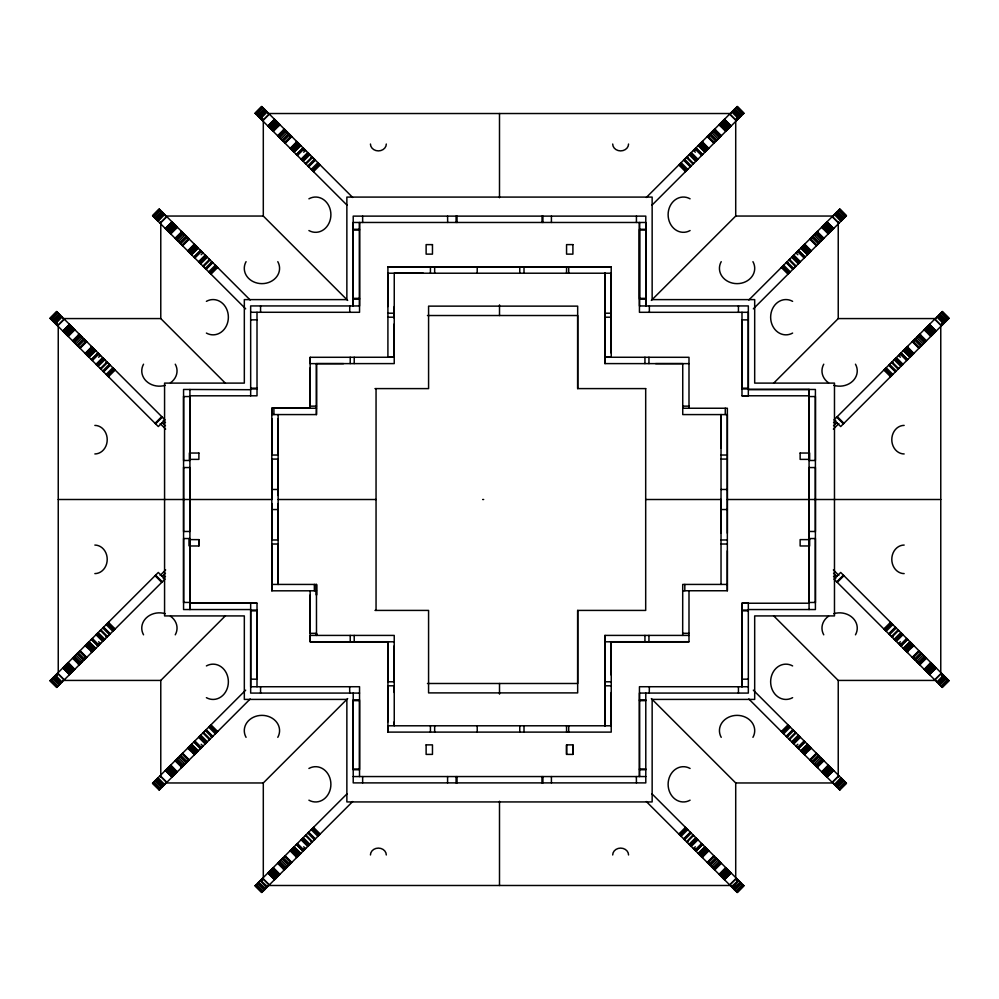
<?xml version="1.0" encoding="UTF-8"?>
<svg xmlns="http://www.w3.org/2000/svg" width="999" height="999" viewBox="0 0 999 999"><rect width="100%" height="100%" fill="white"/><g stroke="black" fill="none" stroke-linecap="round" stroke-linejoin="round"><path stroke-width="1.5" d="M183.591 602.459L183.579 538.548L189.922 538.548L189.922 602.459M183.579 396.553L183.579 460.502L189.922 460.464L189.922 396.553L183.579 396.553M189.373 545.966L189.373 539.622L198.888 539.635L198.888 545.978L189.373 545.978L189.373 539.635M257.005 686.738L257.018 603.209L189.935 603.221L189.935 609.565L189.922 389.46M198.888 545.966L198.888 539.622M250.674 389.71L183.566 389.46L183.566 609.552L250.674 609.552L250.674 686.725M257.005 610.839L257.005 679.195L250.674 679.133M316.471 595.067L316.471 590.809L271.828 590.821L271.803 544.018L278.122 544.018L278.134 584.44L278.122 544.018M271.803 503.608L271.815 539.984L278.122 539.972L278.134 503.608L278.122 539.972M271.803 418.668L271.815 455.044L278.122 455.032L278.134 418.668L278.122 455.032M278.122 459.078L278.122 495.454L278.134 459.09L271.803 459.078L271.815 499.512L58.242 499.5M310.152 595.067L310.177 633.329L316.471 633.316L316.471 635.414M310.152 367.894L310.177 406.156L316.471 406.143L316.396 414.585M314.36 590.759L314.36 584.427M316.458 590.759L316.458 584.427L316.496 635.414L316.496 633.329M316.496 406.156L316.471 363.636M376.049 610.414L376.049 388.611M611.263 641.808L611.213 732.117L387.899 732.105L387.937 725.798L611.263 725.786L611.251 692.494M387.937 721.802L387.912 685.801L394.23 685.801L394.255 725.798L394.23 721.79M387.937 306.531L387.937 273.214L611.263 273.214L611.251 306.531M394.23 645.804L394.255 681.805L387.912 681.793L387.937 641.82L387.912 732.117M394.255 323.901L394.255 357.205L387.912 357.205L387.912 266.883L611.213 266.883L611.251 357.305M394.255 318.294L394.255 306.531M566.558 754.382L566.558 744.867L572.902 744.879L572.902 754.407L566.558 754.382L566.558 744.879M572.902 754.382L572.902 744.867M645.691 388.599L645.691 610.426L577.684 610.414L577.672 692.894L428.571 692.894L428.583 610.414L374.975 610.414M604.944 357.305L604.944 273.214L604.944 317.207L611.263 317.207M604.944 641.72L604.944 725.798L604.944 635.401L689.01 635.414M604.932 317.195L604.957 363.586M611.251 675.124L611.251 641.72M611.263 353.196L611.251 277.198M721.028 533.229L721.028 499.5L645.691 499.512M721.028 448.239L721.028 414.585L721.028 584.44M682.742 590.759L727.334 590.759L727.347 550.786M727.347 533.229L727.334 414.585L682.742 414.585L682.742 363.611L655.619 363.624M741.982 686.725L741.982 603.246L809.065 603.209M741.995 388.186L741.995 319.88L748.338 319.88M741.982 395.779L809.065 395.804L809.065 389.46L748.326 389.485L748.326 312.3L639.447 312.3L639.472 222.465L639.472 305.956L748.338 305.931L748.326 395.804L741.982 395.779L741.995 312.287M809.065 603.359L809.065 467.557L815.409 467.557L815.409 531.505L809.065 531.456M809.065 396.553L809.065 460.502L815.409 460.464L815.409 396.553L809.065 396.553M815.409 602.459L815.409 538.548L809.065 538.548M940.771 674.188L940.771 324.812M809.065 602.509L815.409 602.447M645.804 230.057L639.46 229.995L639.46 298.364L645.804 298.351M250.674 319.88L257.005 319.83M353.196 230.057L359.54 230.057M639.46 768.968L645.804 768.968M741.995 679.195L748.338 679.145M286.676 140.996L284.927 143.069L291.646 136.413M712.324 858.004L714.073 855.931L707.354 862.587M733.141 887.012L738.823 880.681L732.467 887.686M64.785 333.029L71.428 326.311M167.32 230.507L173.951 223.776M269.842 127.984L276.486 121.254M102.747 370.991L109.378 364.26L108.704 364.935M205.282 268.469L211.913 261.738L211.239 262.412M307.804 165.946L314.435 159.216M684.565 839.784L691.196 833.054M787.761 736.588L786.975 737.15L793.718 730.531M890.296 634.065L889.51 634.627L896.253 628.009M729.158 871.016L722.489 877.709M831.568 768.381L824.962 775.124L831.68 768.493M934.102 665.846L927.484 672.602L934.215 665.971M68.082 336.338L74.75 329.633L68.169 336.426M170.617 233.803L177.273 227.098M273.139 131.281L279.72 124.5M725.861 867.719L719.28 874.5M828.383 765.197L821.802 771.977M930.918 662.662L924.337 669.455M66.109 334.353L70.904 329.545L71.416 330.057L66.596 334.852M168.644 231.83L173.439 227.023L173.951 227.522L169.131 232.317M271.166 129.308L276.011 124.538M91.508 359.765L98.252 353.134L97.477 353.708M194.043 257.23L200.774 250.612L200.012 251.186M296.566 154.708L303.309 148.077M702.434 844.292L696.365 850.249M804.957 741.77L798.888 747.727M907.492 639.235L901.423 645.192M722.914 874.387L721.116 876.335L727.834 869.692M823.688 773.863L830.356 767.17M932.891 664.647L925.711 670.829M50.125 318.381L56.756 311.638M152.66 215.846L159.278 209.103M255.182 113.324L261.8 106.581M50.312 318.569L53.184 315.696M152.847 216.034L159.528 209.353M255.369 113.511L262.05 106.831M50.425 318.669L57.105 311.988M152.947 216.146L159.628 209.453M255.482 113.624L262.15 106.93M51.349 319.593L58.029 312.912M153.871 217.07L160.552 210.389M256.406 114.548L263.087 107.855M59.228 314.111L52.547 320.791L59.366 314.248M155.082 218.269L161.763 211.588M264.285 109.066L257.605 115.747L264.423 109.191M155.107 218.294L161.888 211.726M52.91 321.154L59.615 314.498M155.394 218.581L162.138 211.963M257.979 116.121L264.66 109.44M53.084 321.328L59.765 314.648M155.607 218.793L162.3 212.125M258.129 116.271L264.822 109.603M53.209 321.466L59.89 314.772M155.782 218.981L162.425 212.25M258.316 116.446L264.947 109.728M53.509 321.753L60.177 315.06M156.019 219.206L162.7 212.525M258.541 116.683L265.222 110.002M54.808 323.052L61.488 316.371M157.33 220.529L164.011 213.836M259.852 117.994L266.533 111.314M55.42 323.664L62.15 317.033M158.004 221.191L164.685 214.51M260.477 118.619L267.208 111.988M56.806 323.127L55.844 324.088L56.431 324.675L57.43 323.763M260.901 119.043L261.863 118.082M261.526 119.668L262.487 118.706M159.778 222.964L160.739 222.003M262.3 120.442L263.261 119.48M159.828 223.014L160.789 222.053M262.35 120.492L263.311 119.53M57.48 325.724L64.161 319.043M160.002 223.202L166.683 216.508M262.525 120.667L269.218 113.986M57.63 325.874L64.311 319.193M160.152 223.351L166.833 216.671M262.675 120.817L269.368 114.136M62.8 331.044L69.455 324.338M165.31 228.496L171.99 221.815M267.832 125.974L274.513 119.293M62.974 331.231L69.643 324.525M165.509 228.696L172.165 221.99M268.032 126.174L274.688 119.468M63.024 331.281L69.718 324.6M165.559 228.746L172.24 222.065M268.082 126.224L274.762 119.543M67.994 326.636L69.942 324.825M170.529 224.101L172.477 222.302M273.052 121.578L275 119.78M170.729 224.313L172.615 222.44L170.804 224.388M68.494 327.123L70.367 325.249M171.016 224.6L172.889 222.727M268.669 126.798L270.579 124.875M273.539 122.065L275.424 120.192M68.881 327.522L70.704 325.587L64.261 332.505M171.416 224.987L173.227 223.064L166.608 229.795M275.761 120.529L273.938 122.465M269.131 127.273L275.824 120.604M68.993 327.622L70.917 325.799M171.516 225.1L173.451 223.277M274.051 122.577L275.974 120.742M69.231 327.872L71.104 325.999M171.766 225.337L173.639 223.464M274.288 122.815L276.161 120.941M69.306 327.947L71.266 326.149M171.84 225.412L173.789 223.614M274.363 122.889L276.311 121.091M64.898 333.154L71.516 326.398M167.432 230.619L174.038 223.876M269.955 128.097L276.573 121.341M65.434 333.678L72.115 326.998M167.957 231.144L174.638 224.463M270.479 128.621L277.16 121.94M65.734 333.978L72.415 327.297M168.257 231.456L174.937 224.763M270.779 128.921L277.472 122.24M71.041 329.67L72.852 327.734M173.564 227.148L175.362 225.187M277.884 122.665L276.348 124.875M71.141 329.782L73.014 327.909L66.396 334.64M173.676 227.248L175.549 225.374L168.918 232.118M276.199 124.725L278.072 122.852M271.441 129.583L278.134 122.902M71.379 330.007L73.289 328.172M173.913 227.485L175.824 225.649M278.346 123.127L271.653 129.795M67.345 335.602L74.026 328.921M169.88 233.067L176.561 226.386M272.402 130.544L279.083 123.864M67.582 335.826L74.338 329.233M170.105 233.304L176.873 226.698M272.627 130.769L279.395 124.176M74.663 329.545L72.877 331.506M177.198 227.023L175.399 228.983M277.984 126.511L279.795 124.575M170.704 233.891L177.372 227.198M273.227 131.369L279.907 124.675M79.083 333.978L78.409 334.64L79.246 334.128M181.618 231.443L180.944 232.118L181.768 231.606M284.141 128.921L283.466 129.595L284.303 129.071M72.865 341.121L79.533 334.415M175.374 238.574L182.055 231.88L175.474 238.674M72.952 341.196L79.545 334.44M73.439 341.683L80.095 334.977M175.949 239.136L182.63 232.455M278.471 136.613L285.152 129.932M80.245 335.127L79.633 335.864L80.345 335.227M182.105 233.279L182.78 232.605M182.155 233.329L182.867 232.692M73.801 342.058L80.482 335.364M176.336 239.523L183.017 232.842M278.858 137L285.539 130.32M80.032 336.263L80.707 335.589M285.077 131.206L285.751 130.532M80.182 336.413L80.857 335.739M285.239 131.369L285.914 130.694M80.282 336.513L80.956 335.839M285.339 131.468L286.014 130.794M74.575 342.832L81.256 336.139M177.11 240.297L183.791 233.616M279.633 137.775L286.313 131.094M80.894 337.125L81.568 336.451M183.429 234.603L184.103 233.928M285.951 132.08L286.626 131.406M75.799 344.043L82.48 337.362M178.322 241.521L185.002 234.84M280.856 138.998L287.537 132.305M77.073 345.317L83.779 338.661M179.608 242.794L186.301 236.126M282.13 140.272L288.836 133.604M77.273 345.529L83.953 338.848M179.808 242.994L186.488 236.313M282.33 140.472L289.011 133.791M77.435 345.679L84.116 338.998M179.97 243.157L186.651 236.476M282.492 140.634L289.173 133.953M78.072 346.316L84.753 339.635M180.607 243.793L187.288 237.113M283.129 141.271L289.81 134.59M84.74 340.971L85.402 340.284M187.275 238.449L187.937 237.762M289.797 135.914L290.459 135.24M79.421 347.664L86.101 340.984M181.943 245.142L188.624 238.449M284.465 142.607L291.159 135.926M79.908 348.151L86.588 341.471M182.43 245.629L189.111 238.936M86.738 341.621L80.082 348.326M182.592 245.779L189.273 239.098M285.115 143.257L291.795 136.576M90.996 347.227L91.646 346.528M194.181 244.006L193.669 244.83M296.054 142.183L296.703 141.483M85.177 353.434L91.758 346.653M187.712 250.899L194.293 244.118M290.234 148.376L296.815 141.596M85.252 353.496L92.045 346.928L91.396 347.627M187.787 250.974L194.58 244.405L190.797 248.264M290.309 148.451L297.103 141.883L296.453 142.57M290.547 148.689L296.191 142.869M85.814 354.058L92.37 347.252M188.212 251.411L194.892 244.718M290.734 148.876L297.415 142.195M85.914 354.158L92.57 347.452M188.336 251.536L195.092 244.93M290.871 149.013L297.627 142.395M92.932 347.814L92.67 348.901M195.467 245.292L195.205 246.378M297.989 142.757L297.727 143.856M93.169 348.064L86.438 354.695M195.704 245.529L188.973 252.16M298.226 143.007L291.496 149.638M92.557 348.788L93.344 348.226M195.092 246.266L195.879 245.704M297.615 143.744L298.401 143.182M86.913 355.157L93.569 348.451M189.423 252.622L196.091 245.916M291.945 150.087L298.626 143.394M87 355.244L93.681 348.564M189.535 252.722L196.216 246.041M292.058 150.2L298.738 143.519M87.338 355.582L93.956 348.838M189.798 252.997L196.478 246.316M292.332 150.462L299.013 143.781M87.4 355.644L94.081 348.963M189.935 253.122L196.616 246.441M292.457 150.599L299.138 143.918M87.55 355.794L94.231 349.113L87.637 355.881M299.288 144.056L292.595 150.737L299.375 144.143M88.037 356.281L94.655 349.55M190.509 253.696L197.19 247.015M293.032 151.174L299.712 144.493M94.83 349.712L94.218 350.449M196.753 247.927L197.365 247.19M299.275 145.404L299.887 144.668M88.249 356.506L94.893 349.775M190.784 253.971L197.427 247.252M293.306 151.448L299.95 144.73M88.586 356.843L95.267 350.162M191.121 254.308L197.802 247.627M293.644 151.786L300.324 145.105M88.749 356.993L95.429 350.312M191.271 254.47L197.964 247.789M293.806 151.948L300.487 145.267M95.629 350.524L95.155 351.386M198.164 247.989L197.69 248.863M300.687 145.467L300.212 146.341M89.111 357.355L95.829 350.711M191.633 254.832L198.364 248.189M294.156 152.298L300.886 145.667M91.334 359.59L98.014 352.897M193.868 257.055L200.549 250.374M296.391 154.533L303.072 147.852M302.535 148.664L303.234 148.014M199.176 252.747L201.049 250.874M296.89 155.032L301.698 150.225M92.083 360.339L98.789 353.683M194.618 257.804L201.323 251.149M297.14 155.282L303.846 148.626M92.27 360.514L98.951 353.833M194.805 257.992L201.486 251.311M297.327 155.469L304.008 148.789M98.414 354.645L99.301 354.183M200.949 252.123L201.835 251.661M303.471 149.6L304.146 148.926M304.195 148.976L303.634 149.763L304.358 149.126M98.639 357.267L100.512 355.394M201.161 254.745L203.034 252.859M303.684 152.21L305.569 150.337M96.104 364.36L102.747 357.63M198.639 261.825L205.282 255.107M301.161 159.303L307.804 152.585M96.166 364.41L102.847 357.729M198.689 261.888L205.369 255.207M301.223 159.353L307.904 152.672M96.329 364.573L103.009 357.892M198.851 262.05L205.532 255.369M301.386 159.515L308.067 152.835M96.491 364.747L103.184 358.067M199.026 262.213L205.707 255.532M301.548 159.69L308.229 153.009M96.603 364.86L103.297 358.179M199.138 262.325L205.819 255.644M301.661 159.803L308.341 153.122M96.953 365.197L103.596 358.479M199.475 262.675L206.131 255.956M302.01 160.152L308.654 153.421M97.115 365.372L103.796 358.691L97.24 365.484M199.65 262.837L206.331 256.156L199.775 262.962M302.173 160.315L308.853 153.634M302.297 160.439L308.903 153.684M204.795 258.441L206.706 256.531M302.547 160.689L305.444 157.854M98.177 366.421L104.858 359.74M200.712 263.898L207.392 257.218M303.234 161.376L309.915 154.695M106.019 362.25L106.681 361.576M208.541 259.715L209.216 259.041M311.064 157.193L311.738 156.518M100.337 368.581L107.018 361.9M202.859 266.059L209.54 259.378M305.394 163.536L312.075 156.843M100.899 369.143L107.58 362.462M203.434 266.621L210.115 259.94M305.956 164.098L312.637 157.417M314.548 159.316L313.761 159.877M103.272 371.528L109.952 364.835M205.806 268.993L212.487 262.312M308.329 166.471L315.01 159.79M103.646 371.89L110.327 365.209M206.169 269.368L212.849 262.675M308.691 166.833L315.384 160.152M106.144 374.4L112.837 367.719M208.679 271.865L215.359 265.185M311.201 169.343L317.882 162.662M107.255 375.512L113.936 368.831M209.79 272.977L216.471 266.296M312.312 170.454L318.993 163.774M107.492 375.749L114.186 369.068M210.027 273.214L216.708 266.533M312.55 170.692L319.23 164.011M114.061 370.292L114.735 369.618M216.596 267.769L217.27 267.095M319.118 165.247L319.792 164.573M114.223 370.454L114.897 369.78M216.758 267.932L217.432 267.257M319.28 165.397L319.955 164.735M108.454 376.71L115.135 370.03M210.989 274.176L217.67 267.495M313.511 171.653L320.192 164.972M155.045 423.301L161.726 416.62M155.607 423.851L162.288 417.17M160.165 575.412L165.647 569.929M162.175 576.498L165.484 573.214M68.831 671.54L70.704 673.413M64.785 665.971L69.58 670.779M73.289 670.829L66.109 664.647M72.39 667.981L74.338 669.767L67.582 663.174M163.274 578.521L165.472 576.336M79.246 664.872L78.409 664.36L79.083 665.022M79.57 663.199L80.345 663.773M91.134 651.635L91.646 652.472M94.218 648.551L94.83 649.288M95.155 647.614L95.629 648.476M97.577 645.192L91.508 639.235M98.576 644.193L99.301 644.817M108.704 634.065L109.49 634.627L102.747 628.009M56.656 687.462L164.985 579.133L158.304 572.452L49.975 680.781L56.756 687.362M160.777 775.174L160.777 680.431L225.424 615.784M646.303 197.477L737.287 106.481L743.93 113.212L651.897 205.245M684.565 159.216L685.127 159.99L684.452 159.316M698.788 146.341L698.313 145.467M699.725 145.404L699.113 144.668M701.273 143.856L701.011 142.757M714.697 129.071L715.534 129.595L714.859 128.921M722.989 124.538L727.834 129.308M722.652 124.875L721.116 122.665M725.062 122.465L723.239 120.529M245.667 690.147L152.497 783.303L159.278 789.897M159.828 775.986L160.789 776.947M175.374 760.426L182.08 767.095M171.353 774.063L173.227 775.936M167.32 768.493L172.115 773.313M175.312 773.863L173.439 771.977L173.951 771.478L175.824 773.351M174.912 770.504L176.873 772.302L170.105 765.696M181.768 767.394L180.944 766.882L181.618 767.557M193.669 754.17L194.181 754.994M196.691 751.136L197.365 751.81M197.69 750.137L198.164 751.011M200.112 747.727L194.043 741.77M201.623 747.552L201.161 746.678M211.239 736.588L212.025 737.15L205.282 730.531M159.178 789.984L250.175 699M651.336 300.424L735.714 216.046L735.714 119.755M263.299 879.257L263.299 782.954L347.677 698.588M748.825 300L839.822 209.016L846.453 215.734L753.333 308.853M787.761 262.412L786.975 261.85L793.718 268.469M801.31 248.863L800.836 247.989M802.247 247.927L801.635 247.19M803.795 246.378L803.533 245.292M805.331 244.83L804.819 244.006M817.232 231.606L818.056 232.118L817.382 231.443M828.383 233.803L821.802 227.023M826.885 225.687L825.049 223.776M827.584 224.987L825.773 223.064L832.392 229.795M347.103 793.755L255.032 885.826L261.726 892.494L352.697 801.523M273.888 876.585L275.924 878.308M276.086 874.387L277.884 876.335L275.961 874.512L276.473 874L278.346 875.873L276.361 874.113M277.435 873.039L279.395 874.824M284.303 869.929L283.466 869.405L284.141 870.079M296.191 856.692L296.728 857.492M299.213 853.67L299.887 854.332M300.212 852.659L300.687 853.533M302.635 850.249L296.566 844.292M303.684 849.2L304.071 850.149L303.521 849.35M314.435 839.784L313.873 839.01L314.548 839.684M263.511 890.721L265.247 888.973L258.541 882.317M267.582 886.637L260.477 880.381M275.162 879.058L276.311 877.909L274.438 876.036M277.61 876.623L270.779 870.079M279.907 874.325L273.227 867.631M285.302 868.918L278.858 862M287.088 867.132L285.951 866.92M289.248 864.972L282.492 858.366M289.86 864.36L283.129 857.729M290.509 863.71L289.797 863.086M297.49 856.742L290.871 849.987M299.575 854.644L293.306 847.552M300.886 853.333L294.156 846.702M302.959 851.26L296.391 844.467M307.842 846.378L301.161 839.697M301.91 838.948L308.741 845.479M312.45 841.77L305.956 834.902M315.085 839.148L308.329 832.529M773.588 383.229L838.236 318.581L936.088 318.569M890.296 364.935L889.51 364.373L896.253 370.991M903.845 351.386L903.371 350.524M904.782 350.449L904.17 349.712M906.33 348.901L906.068 347.814M919.754 334.128L920.591 334.64L919.917 333.978M833.541 422.677L835.738 420.479M930.918 336.338L924.337 329.545M929.42 328.221L927.572 326.311M930.119 327.522L928.296 325.587L934.739 332.505M833.541 425.799L836.812 422.515M833.366 429.095L838.835 423.613M906.917 360.339L900.211 353.683M910.963 356.281L904.345 349.55M911.662 355.582L905.044 348.838M912.087 355.157L905.431 348.451M913.086 354.158L906.43 347.452M918.918 348.326L912.262 341.621M925.561 341.683L918.905 334.977M926.135 341.121L919.467 334.415M936.2 331.044L929.545 324.338M945.491 321.753L938.823 315.06M946.09 321.154L939.385 314.498M836.712 581.83L843.393 575.149M837.274 582.38L843.955 575.699M678.808 834.028L685.489 827.347M781.33 731.505L788.011 724.824M883.865 628.97L890.546 622.29M679.045 834.265L679.72 833.603M781.568 731.743L782.242 731.068M884.103 629.22L884.777 628.546M679.208 834.427L679.882 833.753M781.73 731.905L782.404 731.231M884.265 629.382L884.939 628.708M679.77 834.989L686.45 828.308M782.292 732.467L788.973 725.786M884.814 629.932L891.508 623.251M680.007 835.226L686.688 828.546M782.529 732.704L789.21 726.023M885.064 630.169L891.745 623.488M681.118 836.338L687.799 829.657M783.641 733.815L790.321 727.135M886.163 631.281L892.856 624.6M683.616 838.848L690.309 832.167M786.151 736.325L792.831 729.632M888.673 633.791L895.354 627.11M690.671 832.529L683.915 839.148M786.513 736.688L793.194 730.007M889.048 634.165L895.728 627.472M684.452 839.684L685.239 839.123M693.044 834.902L686.55 841.77M788.885 739.06L795.566 732.379M891.42 636.538L898.101 629.857M686.925 842.157L693.606 835.464M789.46 739.622L796.141 732.941M891.982 637.1L898.663 630.419M687.262 842.482L687.936 841.807M789.784 739.959L790.459 739.285M892.319 637.424L892.981 636.75M689.085 844.305L695.766 837.624M791.608 741.782L798.288 735.102M894.142 639.26L900.823 632.579M693.556 841.146L696.453 838.311M792.294 742.469L794.205 740.559M696.703 838.561L690.022 845.241L696.827 838.685M792.544 742.719L799.225 736.038M898.9 636.375L901.76 633.516M792.619 742.794L799.35 736.163M895.154 640.272L901.885 633.628M690.259 845.479L696.99 838.848M792.869 743.044L799.525 736.325M895.404 640.521L902.047 633.803M690.396 845.629L697.09 838.948M792.931 743.106L799.612 736.413M895.454 640.571L902.134 633.89M690.659 845.878L697.339 839.197M793.181 743.356L799.862 736.675M895.703 640.821L902.397 634.14M690.771 845.991L697.452 839.31M793.293 743.468L799.974 736.787M895.816 640.933L902.509 634.253M690.933 846.165L697.614 839.485M793.468 743.631L800.149 736.95M895.991 641.108L902.671 634.427M691.096 846.328L697.777 839.647M793.631 743.793L800.311 737.112M896.153 641.271L902.834 634.59M697.839 839.697L691.158 846.378M793.718 743.893L800.361 737.175M896.253 641.37L902.896 634.64M693.431 848.663L695.316 846.79M795.966 746.141L797.839 744.255M898.488 643.606L900.361 641.733M797.165 747.339L797.839 746.678M899.699 644.817L900.424 644.193M695.479 849.35L694.854 850.074L695.316 849.2M797.377 747.552L798.001 746.827M899.912 645.029L900.536 644.305M694.992 850.211L701.673 843.531M797.514 747.689L804.195 741.008M900.049 645.167L906.73 638.486M695.154 850.374L701.86 843.718M797.677 747.851L804.382 741.196M900.211 645.317L906.917 638.661M697.302 848.775L702.11 843.968M797.951 748.126L799.824 746.253M695.691 850.923L696.465 850.336M798.226 748.388L798.988 747.814M900.748 645.866L901.523 645.292M702.609 844.467L696.041 851.26M798.451 748.626L805.132 741.945M900.986 646.103L907.666 639.41M698.114 853.333L704.844 846.702M800.636 750.811L807.367 744.168M903.171 648.289L909.889 641.645M698.313 853.533L698.788 852.659M800.836 751.011L801.31 750.137M903.371 648.476L903.845 647.614M698.513 853.733L705.194 847.052M801.036 751.211L807.729 744.53M903.571 648.688L910.251 642.007M698.676 853.895L705.356 847.214M801.198 751.373L807.879 744.692M903.733 648.838L910.414 642.157M705.694 847.552L699.425 854.644M801.573 751.748L808.216 745.029M904.107 649.225L910.751 642.494M699.113 854.332L699.787 853.67M801.635 751.81L802.309 751.136M904.17 649.288L904.782 648.551M699.288 854.507L705.968 847.826M801.81 751.985L808.491 745.304M904.345 649.45L911.026 642.769M911.363 643.119L904.682 649.8L911.45 643.206M699.712 854.944L706.405 848.263L699.625 854.857L700.374 855.594L706.942 848.8M699.862 855.082L706.543 848.401M802.384 752.559L809.065 745.878M904.919 650.037L911.6 643.356M699.987 855.219L706.668 848.538M802.522 752.684L809.202 746.003M905.044 650.162L911.725 643.481M802.909 753.084L809.465 746.278M905.431 650.549L912 643.756M700.599 855.818L701.685 855.569L701.011 856.243M803.121 753.296L804.207 753.034L803.533 753.708M905.656 650.774L906.742 650.511L906.068 651.186M700.711 855.931L707.504 849.362M803.233 753.408L810.027 746.84M905.768 650.873L912.562 644.305M701.373 856.605L708.054 849.924M803.908 754.07L810.589 747.389M906.43 651.548L913.111 644.867M708.129 849.987L701.51 856.742M803.97 754.145L810.664 747.464M906.505 651.623L913.186 644.942M701.585 856.805L708.266 850.124M804.108 754.282L810.788 747.589M906.63 651.748L913.311 645.067M704.632 854.133L708.453 850.311M804.282 754.457L806.205 752.559M701.885 857.117L708.541 850.399M804.42 754.582L811.388 748.201M906.942 652.06L913.923 645.666M708.691 850.549L702.135 857.367L708.865 850.723M804.819 754.994L805.331 754.17M907.354 652.472L907.866 651.635M707.205 862.424L713.885 855.743M809.727 759.902L816.408 753.221M912.262 657.379L918.943 650.699M809.889 760.064L816.57 753.371M912.412 657.529L919.092 650.849M707.841 863.074L714.535 856.393M810.376 760.551L817.057 753.858M912.899 658.016L919.579 651.336M709.203 863.086L708.491 863.71M811.063 761.238L811.725 760.551M913.598 658.716L914.26 658.029M715.871 857.729L709.14 864.36M811.712 761.887L818.393 755.207M914.247 659.365L920.928 652.684M716.508 858.366L709.752 864.972M812.349 762.524L819.03 755.843M914.884 660.002L921.565 653.321M709.989 865.209L716.67 858.528M812.512 762.687L819.192 756.006M915.047 660.152L921.727 653.471M710.164 865.396L716.87 858.728M812.699 762.874L819.392 756.206M915.221 660.339L921.927 653.683M711.463 866.695L718.144 860.002M813.998 764.16L820.679 757.479M916.52 661.638L923.201 654.957M713.049 866.92L711.912 867.132M814.897 765.072L815.571 764.397M917.432 662.549L918.106 661.875M712.687 867.906L719.367 861.225M815.209 765.384L821.89 758.703M917.744 662.861L924.425 656.168M712.986 868.206L713.661 867.532M918.044 663.161L918.718 662.487M713.086 868.306L713.761 867.631M918.143 663.261L918.818 662.587M713.249 868.468L713.923 867.794M918.293 663.411L918.968 662.737M720.142 862L713.698 868.918M815.983 766.158L822.664 759.477M918.518 663.636L925.199 656.942M816.133 766.308L816.807 765.634L816.22 766.395M918.655 663.773L919.43 663.199M918.755 663.873L919.367 663.136M713.848 869.068L720.529 862.387M816.37 766.545L823.051 759.864M918.905 664.023L925.586 657.33M821.615 762.237L823.526 760.326M926.048 657.804L919.367 664.485L926.148 657.904M714.397 869.617L721.103 862.961M816.92 767.095L823.626 760.426M714.697 869.929L721.415 863.273M817.232 767.394L823.938 760.751M919.754 664.872L926.473 658.216M714.859 870.079L715.371 869.255M817.382 767.557L817.894 766.733M919.917 665.022L920.429 664.198M725.774 867.631L719.093 874.325M821.727 771.902L828.296 765.109M924.25 669.367L930.831 662.574M719.605 874.824L721.565 873.039M824.088 770.504L822.127 772.302L828.895 765.696M926.61 667.981L924.662 669.767L931.418 663.174M719.68 874.912L726.373 868.231M719.917 875.136L726.598 868.456M822.439 772.614L829.12 765.933M924.974 670.079L931.655 663.398M727.347 869.205L720.654 875.873L722.639 874.113M823.176 773.351L829.869 766.683M823.301 773.476L825.162 771.59M925.823 670.941L927.696 669.055M720.866 876.098L727.559 869.417M823.401 773.576L830.082 766.882M925.923 671.041L932.604 664.36M823.638 773.813L825.436 771.852M926.148 671.266L927.959 669.33M728.221 870.079L721.39 876.623M824.063 774.237L830.743 767.544M926.585 671.703L933.266 665.022M721.84 877.06L728.521 870.379M824.362 774.537L831.043 767.856M926.885 672.002L933.566 665.322M722.427 877.659L729.045 870.903M724.562 876.036L722.689 877.909L723.838 879.058M825.211 775.386L827.085 773.513M927.734 672.851L929.619 670.978M722.764 877.984L724.712 876.185M825.286 775.461L827.234 773.663M927.821 672.926L929.769 671.128M723.026 878.258L724.899 876.373M827.434 773.85L825.549 775.724L832.392 769.205M929.957 671.328L928.083 673.201L934.927 666.67M723.076 878.308L729.869 871.727M723.239 878.471L725.062 876.535M825.773 775.936L827.647 774.063M928.296 673.413L930.169 671.54M723.576 878.808L725.461 876.935M826.111 776.273L827.984 774.4M928.633 673.751L930.506 671.877M728.421 874.125L730.331 872.202M826.385 776.56L828.196 774.612M724 879.22L725.948 877.422M826.523 776.698L828.471 774.899M929.058 674.175L931.006 672.364M724.163 879.382L726.036 877.509M826.685 776.86L828.571 774.987M931.093 672.464L929.22 674.337L936.026 667.769M724.238 879.457L730.968 872.826M826.76 776.935L833.491 770.304M724.487 879.707L731.168 873.026M827.01 777.185L833.69 770.504M929.545 674.662L936.225 667.969M729.632 884.864L736.325 878.183M832.167 782.329L838.848 775.649M934.689 679.807L941.37 673.126M729.782 885.014L736.475 878.333M832.317 782.492L838.998 775.798M934.839 679.957L941.52 673.276M735.689 879.47L736.7 878.558M838.211 776.947L839.222 776.036M736.513 880.294L737.474 879.332M941.57 675.237L942.532 674.275M737.137 880.918L738.099 879.957M942.194 675.873L943.156 674.912M738.523 880.381L731.418 886.637M834.315 784.49L840.996 777.809M936.85 681.967L943.58 675.336M834.989 785.164L841.67 778.483M937.512 682.629L944.205 675.948M740.459 882.317L733.778 888.998L735.489 890.721M836.3 786.475L842.981 779.794M938.823 683.94L945.504 677.26M734.053 889.272L740.684 882.554M836.575 786.75L843.218 780.019M939.11 684.228L945.791 677.534M734.178 889.397L740.871 882.729M836.7 786.875L843.393 780.207M939.235 684.352L945.916 677.672M734.34 889.56L741.021 882.879M836.862 787.037L843.543 780.356M939.385 684.502L946.078 677.821M734.415 889.634L737.262 886.762M836.937 787.112L837.612 786.438M839.797 784.24L843.606 780.419M939.472 684.577L946.14 677.896M734.577 889.809L741.258 883.128M837.112 787.274L843.793 780.594M946.315 678.071L939.634 684.752L946.453 678.209M734.69 889.909L741.395 883.253M837.212 787.387L843.918 780.731M735.913 891.145L742.594 884.452M838.448 788.611L845.129 781.93M940.971 686.088L947.651 679.407M736.85 892.07L743.518 885.376M839.372 789.547L846.053 782.854M941.895 687.012L948.575 680.331M736.95 892.169L743.631 885.489M839.472 789.647L846.153 782.966M945.816 683.304L948.688 680.431M646.303 801.523L737.287 892.519L743.818 885.676M839.684 789.859L846.34 783.154M942.207 687.324L948.875 680.619M737.2 892.419L743.93 885.788L651.897 793.755M839.722 789.897L846.453 783.266L753.333 690.147M942.244 687.362L948.988 680.744L840.696 572.452L834.015 579.133L942.344 687.462M927.584 668.943L932.404 664.148M277.585 135.727L283.629 129.745M175.062 238.249L181.106 232.268M72.527 340.784L78.571 334.802M649.35 305.956L649.35 312.275M349.65 686.738L349.725 693.069M349.725 305.944L349.725 312.287M649.275 693.069L649.35 686.738M447.589 776.56L447.589 782.891M541.97 776.56L541.97 782.891M636.351 776.56L636.425 782.891M267.982 113.524L731.018 113.524M165.447 216.046L263.299 216.046L347.677 300.424M447.589 216.121L447.664 222.465M735.714 216.046L833.566 216.046M636.425 222.465L636.425 216.121M353.196 229.295L359.54 229.295M639.46 229.295L645.804 229.295M387.899 266.908L611.201 266.908M353.196 298.351L359.54 298.351M353.196 299.113L359.54 299.113M639.46 299.113L645.804 299.113M250.662 312.275L359.553 312.3L359.528 222.465L359.528 305.956L250.662 305.931L250.674 395.804M387.912 313.211L394.23 313.211M604.944 313.211L611.263 313.211M427.46 315.522L577.684 315.522L577.684 388.599M387.912 317.207L394.23 317.207M62.925 318.569L160.777 318.569L225.424 383.229M604.944 357.205L611.263 357.205M394.218 357.255L310.177 357.305L310.152 408.241L271.828 408.204L271.815 414.573L316.496 414.585L316.496 363.611L343.544 363.624M604.957 357.255L688.998 357.305L688.998 408.254M310.152 363.636L394.23 363.599L394.255 273.202L423.301 273.239M689.01 363.636L604.944 363.599L604.932 353.184M250.662 388.186L257.005 388.186M741.995 388.186L748.338 388.186M374.975 388.599L428.583 388.611L428.583 306.131L577.672 306.131L577.672 388.599L645.679 388.599M250.662 388.948L257.005 388.948M741.995 388.948L748.338 388.948M748.326 389.473L815.409 389.46L815.409 609.552L748.326 609.552M189.935 395.804L257.018 395.804L257.005 312.287M682.692 406.143L689.01 406.143M316.471 408.241L271.803 408.241L271.828 590.821M682.692 408.241L727.359 408.241L727.334 590.759M721.053 455.032L727.372 455.032M721.053 459.078L727.372 459.078M271.79 489.473L278.122 489.473M721.053 489.473L727.372 489.473M278.134 499.512L376.049 499.512M482.642 499.512L483.666 499.512M727.334 499.512L940.771 499.5M271.79 509.54L278.122 509.54M721.053 509.54L727.372 509.54M721.053 539.972L727.372 539.972M721.053 544.018L727.372 544.018M271.803 584.427L316.496 584.44L316.496 595.079M727.372 584.427L682.717 584.427L682.679 635.414M183.579 602.434L189.922 602.447M189.935 603.221L257.018 603.234M748.338 603.246L741.982 603.246L741.995 686.738M250.662 610.077L257.005 610.077M741.995 610.077L748.338 610.077M250.662 610.839L257.005 610.839M741.995 610.839L748.338 610.839M682.692 633.316L689.01 633.316M310.152 635.414L394.23 635.414L394.255 692.494M310.152 590.809L310.227 641.745L388.736 641.72M610.439 641.72L688.998 641.72L688.998 590.759M310.227 641.745L394.23 641.808M604.944 641.808L688.935 641.745M62.925 680.431L160.777 680.431M773.588 615.784L838.236 680.431L936.088 680.431M604.944 681.793L611.263 681.793M427.46 683.491L577.684 683.491L577.684 610.414M604.944 685.801L611.263 685.801M250.662 686.75L359.553 686.725L359.528 776.56M748.338 686.75L639.447 686.725L639.472 776.56L639.472 693.069L748.338 693.081L748.326 603.209M359.553 693.081L250.662 693.081L250.674 603.221M353.196 699.912L359.54 699.899M639.46 699.899L645.804 699.912M639.46 700.661L645.804 700.661M353.196 769.73L359.54 769.73M639.46 769.73L645.804 769.73M353.196 776.56L645.804 776.56M165.447 782.966L263.299 782.966M651.336 698.588L735.714 782.966L833.566 782.966M267.982 885.489L731.018 885.489M542.045 216.121L542.045 222.465M707.504 149.638L700.774 143.007M810.027 252.16L803.296 245.529M912.562 354.695L905.831 348.064M86.438 644.305L93.232 650.873M188.973 746.84L195.767 753.408M291.496 849.362L298.289 855.931M715.371 129.745L721.415 135.727M817.894 232.268L823.938 238.249M920.429 334.802L926.473 340.784M72.527 658.216L78.571 664.198M175.062 760.751L181.106 766.733M277.585 863.273L283.629 869.255M727.347 129.795L720.654 123.127M829.869 232.317L825.049 227.522L825.561 227.023L830.356 231.83M932.404 334.852L927.584 330.057L928.096 329.545L932.891 334.353M66.596 664.148L71.416 668.943M169.131 766.683L173.951 771.478M271.653 869.205L276.473 874M737.2 106.581L743.818 113.324M839.722 209.103L846.34 215.846M942.244 311.638L948.875 318.381M736.95 106.831L743.631 113.511M839.472 209.353L846.153 216.034M945.816 315.696L948.688 318.569M736.85 106.93L743.518 113.624M839.372 209.453L846.053 216.146M941.895 311.988L948.575 318.669M735.913 107.855L742.594 114.548M838.448 210.389L845.129 217.07M940.971 312.912L947.651 319.593M734.715 109.066L741.395 115.747L734.577 109.191M837.237 211.588L843.918 218.269M939.772 314.111L946.453 320.791L939.634 314.248M837.112 211.726L843.893 218.294M734.34 109.44L741.021 116.121M836.862 211.963L843.606 218.581M734.178 109.603L740.871 116.271M836.7 212.125L843.393 218.793M939.235 314.648L945.916 321.328M734.053 109.728L740.684 116.446M836.575 212.25L843.218 218.981M939.11 314.772L945.791 321.466M733.778 110.002L740.459 116.683M836.3 212.525L842.981 219.206M732.467 111.314L739.148 117.994M834.989 213.836L841.67 220.517M937.512 316.371L944.205 323.052M731.792 111.988L738.523 118.619M834.315 214.51L840.996 221.191M936.85 317.033L943.58 323.664M737.137 118.082L738.099 119.043M942.194 323.127L943.156 324.088L942.569 324.675L941.57 323.763M736.513 118.706L737.474 119.668M735.739 119.48L736.7 120.442M838.261 222.003L839.222 222.964M735.689 119.53L736.65 120.492M838.211 222.053L839.172 223.014M729.782 113.986L736.475 120.667M832.317 216.508L838.998 223.202M934.839 319.043L941.52 325.724M729.632 114.136L736.325 120.817M832.167 216.671L838.848 223.351M934.689 319.193L941.37 325.874M724.487 119.293L731.168 125.974M827.01 221.815L833.69 228.496M724.312 119.468L730.968 126.174M826.835 221.99L833.491 228.696M929.357 324.525L936.026 331.231M724.238 119.543L730.918 126.224M826.76 222.065L833.441 228.746M929.282 324.6L935.976 331.281M724 119.78L725.948 121.578M826.523 222.302L828.471 224.101M929.058 324.825L931.006 326.636M828.271 224.313L826.385 222.44L828.196 224.388M723.576 120.192L725.461 122.065M728.421 124.875L730.331 126.798M826.111 222.727L827.984 224.6M928.633 325.249L930.506 327.123M723.176 120.604L729.869 127.273M723.026 120.742L724.949 122.577M825.549 223.277L827.484 225.1M928.083 325.799L930.007 327.622M722.839 120.941L724.712 122.815M825.361 223.464L827.234 225.337M927.896 325.999L929.769 327.872M722.689 121.091L724.637 122.889M825.211 223.614L827.16 225.412M927.734 326.149L929.694 327.947M722.514 121.254L729.158 127.984M722.427 121.341L729.045 128.097M824.962 223.876L831.568 230.619M927.484 326.398L934.102 333.154M721.84 121.94L728.521 128.621M824.362 224.463L831.043 231.144M926.885 326.998L933.566 333.678M721.528 122.24L728.221 128.921M824.063 224.763L830.743 231.456M926.585 327.297L933.266 333.978M823.638 225.187L825.436 227.148M926.148 327.734L927.959 329.67M720.928 122.852L722.801 124.725M825.324 227.248L823.451 225.374L830.082 232.118M927.859 329.782L925.986 327.909L932.604 334.64M720.866 122.902L727.559 129.583M823.176 225.649L825.087 227.485M925.711 328.172L927.621 330.007M719.917 123.864L726.598 130.544M822.439 226.386L829.12 233.067M924.974 328.921L931.655 335.602M719.605 124.176L726.373 130.769M822.127 226.698L828.895 233.304M924.662 329.233L931.418 335.826M719.28 124.5L725.861 131.281M719.205 124.575L721.016 126.511M821.727 227.098L823.538 229.033M926.073 331.568L924.25 329.633L930.831 336.426M719.093 124.675L725.774 131.369M821.628 227.198L828.296 233.891M823.626 238.574L816.945 231.88L823.526 238.674M919.455 334.44L926.048 341.196M713.848 129.932L720.529 136.613M816.37 232.455L823.051 239.136M816.22 232.605L816.895 233.279M918.755 335.127L919.367 335.864L918.655 335.227M816.133 232.692L816.845 233.329M713.461 130.32L720.142 137M815.983 232.842L822.664 239.523M918.518 335.364L925.199 342.058M713.249 130.532L713.923 131.206M918.293 335.589L918.968 336.263M713.086 130.694L713.761 131.369M918.143 335.739L918.818 336.413M712.986 130.794L713.661 131.468M918.044 335.839L918.718 336.513M712.687 131.094L719.367 137.775M815.209 233.616L821.89 240.297M917.744 336.139L924.425 342.832M712.374 131.406L713.049 132.08M814.897 233.928L815.571 234.603M917.432 336.451L918.106 337.125M711.463 132.305L718.144 138.998M813.998 234.84L820.679 241.521M916.52 337.362L923.201 344.043M710.164 133.604L716.87 140.272M812.699 236.126L819.392 242.794M915.221 338.661L921.927 345.317M709.989 133.791L716.67 140.472M812.512 236.313L819.192 242.994M915.047 338.848L921.727 345.529M709.827 133.953L716.508 140.634M812.349 236.476L819.03 243.157M914.884 338.998L921.565 345.679M709.19 134.59L715.871 141.271M811.712 237.113L818.393 243.793M914.247 339.635L920.928 346.316M708.541 135.24L709.203 135.914M811.063 237.762L811.725 238.449M913.598 340.284L914.26 340.971M707.841 135.926L714.535 142.607M810.376 238.449L817.057 245.142M912.899 340.984L919.579 347.664M707.354 136.413L714.073 143.069L712.324 140.996M809.889 238.936L816.57 245.629M912.412 341.471L919.092 348.151M707.205 136.576L713.885 143.257M809.727 239.098L816.408 245.779M702.297 141.483L702.946 142.183M907.354 346.528L908.004 347.227M702.185 141.596L708.766 148.376M804.707 244.118L811.288 250.899M907.242 346.653L913.823 353.434M708.691 148.451L701.897 141.883L702.547 142.57M811.213 250.974L804.42 244.405L808.203 248.264M913.748 353.496L906.955 346.928L907.604 347.627M702.809 142.869L708.453 148.689M701.585 142.195L708.266 148.876M804.108 244.718L810.788 251.411M906.63 347.252L913.186 354.058M701.373 142.395L708.129 149.013M803.908 244.93L810.664 251.536M700.599 143.182L701.385 143.744M803.121 245.704L803.908 246.266M905.656 348.226L906.443 348.788M700.374 143.394L707.055 150.087M802.909 245.916L809.577 252.622M700.262 143.519L706.942 150.2M802.784 246.041L809.465 252.722M905.319 348.564L912 355.244M699.987 143.781L706.668 150.462M802.522 246.316L809.202 252.997M699.862 143.918L706.543 150.599M802.384 246.441L809.065 253.122M904.919 348.963L911.6 355.644M699.712 144.056L706.405 150.737L699.625 144.143M911.45 355.794L904.769 349.113L911.363 355.881M699.288 144.493L705.968 151.174M801.81 247.015L808.491 253.696M699.05 144.73L705.694 151.448M801.573 247.252L808.216 253.971M904.107 349.775L910.751 356.506M698.676 145.105L705.356 151.786M801.198 247.627L807.879 254.308M903.733 350.162L910.414 356.843M698.513 145.267L705.194 151.948M801.036 247.789L807.729 254.47M903.571 350.312L910.251 356.993M698.114 145.667L704.844 152.298M800.636 248.189L807.367 254.832M903.171 350.711L909.889 357.355M695.928 147.852L702.609 154.533M798.451 250.374L805.132 257.055M900.986 352.897L907.666 359.59M695.766 148.014L696.465 148.664M798.988 251.186L798.288 250.537L804.957 257.23M901.523 353.708L900.823 353.072L907.492 359.765M695.691 148.077L702.434 154.708M697.302 150.225L702.11 155.032M797.951 250.874L799.824 252.747M695.154 148.626L701.86 155.282M797.677 251.149L804.382 257.804M694.992 148.789L701.673 155.469M797.514 251.311L804.195 257.992M900.049 353.833L906.73 360.514M694.854 148.926L695.529 149.6M798.051 252.123L797.165 251.661M900.586 354.645L899.699 354.183M694.804 148.976L695.366 149.763L694.642 149.126M693.431 150.337L695.316 152.21M795.966 252.859L797.839 254.745M898.488 355.394L900.361 357.267M691.196 152.585L697.839 159.303M793.718 255.107L800.361 261.825M896.253 357.63L902.896 364.36M691.096 152.672L697.777 159.353M793.631 255.207L800.311 261.888M896.153 357.729L902.834 364.41M690.933 152.835L697.614 159.515M793.468 255.369L800.149 262.05M895.991 357.892L902.671 364.573M690.771 153.009L697.452 159.69M793.293 255.532L799.974 262.213M895.816 358.067L902.509 364.747M690.659 153.122L697.339 159.803M793.181 255.644L799.862 262.325M895.703 358.179L902.397 364.86M690.346 153.421L696.99 160.152M792.869 255.956L799.525 262.675M895.404 358.479L902.047 365.197M690.147 153.634L696.827 160.315M799.35 262.837L792.669 256.156L799.225 262.962M901.885 365.372L895.204 358.691L901.76 365.484M690.097 153.684L696.703 160.439M693.556 157.854L696.453 160.689M792.294 256.531L794.205 258.441M689.085 154.695L695.766 161.376M791.608 257.218L798.288 263.898M894.142 359.74L900.823 366.421M687.262 156.518L687.936 157.193M789.784 259.041L790.459 259.715M892.319 361.576L892.981 362.25M686.925 156.843L693.606 163.536M789.46 259.378L796.141 266.059M891.982 361.9L898.663 368.581M686.363 157.417L693.044 164.098M788.885 259.94L795.566 266.621M891.42 362.462L898.101 369.143M683.99 159.79L690.671 166.471M786.513 262.312L793.194 268.993M889.048 364.835L895.728 371.528M683.616 160.152L690.309 166.833M786.151 262.675L792.831 269.368M888.673 365.209L895.354 371.89M681.118 162.662L687.799 169.343M783.641 265.185L790.321 271.865M886.163 367.719L892.856 374.4M680.007 163.774L686.688 170.454M782.529 266.296L789.21 272.977M885.064 368.831L891.745 375.512M679.77 164.011L686.45 170.692M782.292 266.533L788.973 273.214M884.814 369.068L891.508 375.749M679.208 164.573L679.882 165.247M781.73 267.095L782.404 267.769M884.265 369.618L884.939 370.292M679.045 164.735L679.72 165.397M781.568 267.257L782.242 267.932M884.103 369.78L884.777 370.454M678.808 164.972L685.489 171.653M781.33 267.495L788.011 274.176M883.865 370.03L890.546 376.71M837.274 416.62L843.955 423.301M836.712 417.17L843.393 423.851M833.366 569.929L838.835 575.412M833.541 573.201L836.812 576.498M833.541 576.336L835.738 578.521M352.697 197.477L261.713 106.481L255.07 113.212L347.103 205.245M748.825 699L839.822 789.984M250.175 300L159.178 209.016L152.547 215.734L245.667 308.853M702.809 856.692L702.272 857.492M163.274 420.479L165.472 422.677M162.175 422.515L165.484 425.799M160.165 423.613L165.647 429.095M155.607 575.149L162.288 581.83M155.045 575.699L161.726 582.38M108.454 622.29L115.135 628.97M210.989 724.824L217.67 731.505M313.511 827.347L320.192 834.028M114.223 628.546L114.897 629.22M216.758 731.068L217.432 731.743M319.28 833.603L319.955 834.265M114.061 628.708L114.735 629.382M216.596 731.231L217.27 731.905M319.118 833.753L319.792 834.427M107.492 623.251L114.186 629.932M210.027 725.786L216.708 732.467M312.55 828.308L319.23 834.989M107.255 623.488L113.936 630.169M209.79 726.023L216.471 732.704M312.312 828.546L318.993 835.226M106.144 624.6L112.837 631.281M208.679 727.135L215.359 733.815M311.201 829.657L317.882 836.338M103.646 627.11L110.327 633.791M206.169 729.632L212.849 736.325M308.691 832.167L315.384 838.848M103.272 627.472L109.952 634.165M205.806 730.007L212.487 736.688M100.899 629.857L107.58 636.538M203.434 732.379L210.115 739.06M100.337 630.419L107.018 637.1M202.859 732.941L209.54 739.622M305.394 835.464L312.075 842.157M106.019 636.75L106.681 637.424M208.541 739.285L209.216 739.959M311.064 841.807L311.738 842.482M98.177 632.579L104.858 639.26M200.712 735.102L207.392 741.782M303.234 837.624L309.915 844.305M204.795 740.559L206.706 742.469M302.547 838.311L305.444 841.146M97.24 633.516L100.1 636.375M199.775 736.038L206.456 742.719M302.297 838.561L308.978 845.241L302.173 838.685M97.115 633.628L103.846 640.272M199.65 736.163L206.381 742.794M96.953 633.803L103.596 640.521M199.475 736.325L206.131 743.044M302.01 838.848L308.654 845.579M96.866 633.89L103.546 640.571M199.388 736.413L206.069 743.106M96.603 634.14L103.297 640.821M199.138 736.675L205.819 743.356M301.661 839.197L308.341 845.878M96.491 634.253L103.184 640.933M199.026 736.787L205.707 743.468M301.548 839.31L308.229 845.991M96.329 634.427L103.009 641.108M198.851 736.95L205.532 743.631M301.386 839.485L308.067 846.165M96.166 634.59L102.847 641.271M198.689 737.112L205.369 743.793M301.223 839.647L307.904 846.328M96.104 634.64L102.747 641.37M198.639 737.175L205.282 743.893M98.639 641.733L100.512 643.606M201.161 744.255L203.034 746.141M303.684 846.79L305.569 848.663M201.111 746.715L201.835 747.339M98.464 644.305L99.088 645.029M92.27 638.486L98.951 645.167M194.805 741.008L201.486 747.689M297.327 843.531L304.008 850.211M92.083 638.661L98.789 645.317M194.618 741.196L201.323 747.851M297.14 843.718L303.846 850.374M199.176 746.253L201.049 748.126M296.89 843.968L301.698 848.775M97.477 645.292L98.252 645.866M200.012 747.814L200.774 748.388M302.535 850.336L303.309 850.923M91.334 639.41L98.014 646.103M193.868 741.945L200.549 748.626M89.111 641.645L95.829 648.289M191.633 744.168L198.364 750.811M88.749 642.007L95.429 648.688M191.271 744.53L197.964 751.211M293.806 847.052L300.487 853.733M88.586 642.157L95.267 648.838M191.121 744.692L197.802 751.373M293.644 847.214L300.324 853.895M88.249 642.494L94.893 649.225M190.784 745.029L197.427 751.748M87.974 642.769L94.655 649.45M190.509 745.304L197.19 751.985M293.032 847.826L299.712 854.507M87.637 643.119L94.318 649.8L87.55 643.206M299.288 854.944L292.595 848.263L299.375 854.857L298.626 855.594L292.058 848.8M87.4 643.356L94.081 650.037M189.935 745.878L196.616 752.559M292.457 848.401L299.138 855.082M87.275 643.481L93.956 650.162M189.798 746.003L196.478 752.684M292.332 848.538L299.013 855.219M87 643.756L93.569 650.549M189.535 746.278L196.091 753.084M93.344 650.774L92.258 650.511L92.932 651.186M195.879 753.296L194.793 753.034L195.467 753.708M298.401 855.818L297.315 855.569L297.989 856.243M85.889 644.867L92.57 651.548M188.411 747.389L195.092 754.07M290.946 849.924L297.627 856.605M85.814 644.942L92.495 651.623M188.336 747.464L195.03 754.145M85.689 645.067L92.37 651.748M188.212 747.589L194.892 754.282M290.734 850.124L297.415 856.805M192.795 752.559L194.718 754.457M290.547 850.311L294.368 854.133M92.058 652.06L85.077 645.666M194.58 754.582L187.612 748.201M290.459 850.399L297.115 857.117M290.309 850.549L296.865 857.367L290.135 850.723M80.057 650.699L86.738 657.379M182.592 753.221L189.273 759.902M285.115 855.743L291.795 862.424M79.908 650.849L86.588 657.529M182.43 753.371L189.111 760.064M291.646 862.587L284.927 855.931L286.676 858.004M79.421 651.336L86.101 658.016M181.943 753.858L188.624 760.551M284.465 856.393L291.159 863.074M84.74 658.029L85.402 658.716M187.275 760.551L187.937 761.238M78.072 652.684L84.753 659.365M180.607 755.207L187.288 761.887M77.435 653.321L84.116 660.002M179.97 755.843L186.651 762.524M77.273 653.471L83.953 660.152M179.808 756.006L186.488 762.687M282.33 858.528L289.011 865.209M77.073 653.683L83.779 660.339M179.608 756.206L186.301 762.874M282.13 858.728L288.836 865.396M75.799 654.957L82.48 661.638M178.322 757.479L185.002 764.16M280.856 860.002L287.537 866.695M80.894 661.875L81.568 662.549M183.429 764.397L184.103 765.072M74.575 656.168L81.256 662.861M177.11 758.703L183.791 765.384M279.633 861.225L286.313 867.906M80.282 662.487L80.956 663.161M285.339 867.532L286.014 868.206M80.182 662.587L80.857 663.261M285.239 867.631L285.914 868.306M80.032 662.737L80.707 663.411M285.077 867.794L285.751 868.468M73.801 656.942L80.482 663.636M176.336 759.477L183.017 766.158M182.867 766.308L182.193 765.634L182.78 766.395M79.633 663.136L80.245 663.873M73.414 657.33L80.095 664.023M175.949 759.864L182.63 766.545M278.471 862.387L285.152 869.068M72.952 657.804L79.633 664.485L72.852 657.904M175.474 760.326L177.385 762.237M277.897 862.961L284.603 869.617M68.169 662.574L74.75 669.367M170.704 765.109L177.273 771.902M74.663 669.455L68.082 662.662M177.198 771.977L170.617 765.197M279.72 874.5L273.139 867.719M272.627 868.231L279.32 874.912M67.345 663.398L74.026 670.079M169.88 765.933L176.561 772.614M272.402 868.456L279.083 875.136M71.304 669.055L73.177 670.941M173.838 771.59L175.699 773.476M66.396 664.36L73.077 671.041M168.918 766.882L175.599 773.576M271.441 869.417L278.134 876.098M71.041 669.33L72.852 671.266M173.564 771.852L175.362 773.813M65.734 665.022L72.415 671.703M168.257 767.544L174.937 774.237M65.434 665.322L72.115 672.002M167.957 767.856L174.638 774.537M270.479 870.379L277.16 877.06M64.898 665.846L71.516 672.602L69.555 670.816M167.432 768.381L174.038 775.124L172.078 773.338M269.955 870.903L276.573 877.659M276.511 877.709L269.842 871.016M69.381 670.978L71.266 672.851M171.915 773.513L173.789 775.386M69.231 671.128L71.179 672.926M171.766 773.663L173.714 775.461M274.288 876.185L276.236 877.984M69.043 671.328L70.917 673.201L64.073 666.67M171.566 773.85L173.451 775.724L166.608 769.205M274.101 876.373L275.974 878.258M269.131 871.727L275.761 878.471M68.494 671.877L70.367 673.751M171.016 774.4L172.889 776.273M273.539 876.935L275.424 878.808M268.669 872.202L270.579 874.125M170.804 774.612L172.615 776.56M67.994 672.364L69.942 674.175M170.529 774.899L172.477 776.698M273.052 877.422L275 879.22M67.907 672.464L69.78 674.337L62.974 667.769M170.429 774.987L172.315 776.86M272.964 877.509L274.837 879.382M165.509 770.304L172.24 776.935M268.032 872.826L274.762 879.457M62.775 667.969L69.455 674.662M165.31 770.504L171.99 777.185M267.832 873.026L274.513 879.707M57.63 673.126L64.311 679.807M160.152 775.649L166.833 782.329M262.675 878.183L269.368 884.864M57.48 673.276L64.161 679.957M160.002 775.798L166.683 782.492M262.525 878.333L269.218 885.014M262.3 878.558L263.311 879.47M56.468 674.275L57.43 675.237M261.526 879.332L262.487 880.294M55.844 674.912L56.806 675.873M260.901 879.957L261.863 880.918M55.42 675.336L62.15 681.967M158.004 777.809L164.685 784.49M54.795 675.948L61.488 682.629M157.33 778.483L164.011 785.164M266.533 887.686L260.177 880.681M53.496 677.26L60.177 683.94M156.019 779.794L162.7 786.475M53.209 677.534L59.89 684.228M155.782 780.019L162.425 786.75M258.316 882.554L264.947 889.272M53.084 677.672L59.765 684.352M155.607 780.207L162.3 786.875M258.129 882.729L264.822 889.397M52.922 677.821L59.615 684.502M155.457 780.356L162.138 787.037M257.979 882.879L264.66 889.56M52.86 677.896L59.528 684.577M155.394 780.419L159.203 784.24M161.388 786.438L162.063 787.112M261.738 886.762L264.585 889.634M52.685 678.071L59.366 684.752L52.547 678.209M155.207 780.594L161.888 787.274M257.742 883.128L264.423 889.809M155.082 780.731L161.788 787.387M257.605 883.253L264.31 889.909M51.349 679.407L58.029 686.088M153.871 781.93L160.552 788.611M256.406 884.452L263.087 891.145M50.425 680.331L57.105 687.012M152.947 782.854L159.628 789.547M255.482 885.376L262.15 892.07M50.312 680.431L53.184 683.304M152.847 782.966L159.528 789.647M255.369 885.489L262.05 892.169M50.125 680.619L56.793 687.324M152.66 783.154L159.316 789.859M255.182 885.676L261.838 892.382M271.166 869.692L275.961 874.512M168.644 767.17L173.439 771.977M685.239 159.877L691.196 165.946M307.804 833.054L313.761 839.123M929.445 328.184L934.215 333.029M826.922 225.662L831.68 230.507M938.186 317.045L943.88 323.376M733.141 111.988L738.823 118.319M157.655 778.159L163.337 784.49M55.12 675.624L60.814 681.955M838.236 223.826L838.236 318.581M838.236 680.431L838.236 775.174M809.065 389.46L809.065 609.552M738.436 305.931L738.436 312.275M738.436 686.738L738.436 693.081M735.714 782.954L735.714 879.257M725.274 408.241L725.274 414.56M684.814 584.427L684.814 590.759M648.95 357.255L648.95 363.586M648.95 635.426L648.95 641.745M645.791 693.069L645.791 782.891L353.209 782.891L353.209 693.069M644.942 357.255L644.942 363.586M644.942 635.426L644.942 641.745M604.944 273.214L604.944 277.21M604.957 635.426L604.944 725.786M604.932 306.506L604.932 323.888M568.706 266.883L568.706 273.202M568.706 725.798L568.706 732.117M566.608 266.883L566.52 273.202M566.52 725.798L566.608 732.117M551.411 216.121L551.411 222.465M551.411 776.56L551.411 782.891M542.919 216.121L542.919 222.465M542.919 776.56L542.919 782.891M524.013 266.883L524.013 273.202M524.013 725.798L524.013 732.117M519.767 266.883L519.767 273.202M519.767 725.798L519.767 732.117M499.5 113.524L499.5 197.727M499.512 304.882L499.512 315.522M499.512 683.491L499.512 694.13M499.5 801.273L499.5 885.489M477.247 266.883L477.185 273.202M477.185 725.798L477.247 732.117M457.03 216.121L457.03 222.465M457.03 776.56L457.03 782.891M456.081 216.121L456.081 222.465M456.081 776.56L456.081 782.891M434.665 266.883L434.665 273.202M434.665 725.798L434.665 732.117M430.419 266.883L430.419 273.202M430.419 725.798L430.419 732.117M362.649 216.121L362.649 222.465M362.649 776.56L362.649 782.891M354.22 357.255L354.22 363.586M354.22 635.426L354.22 641.745M350.224 357.255L350.224 363.586M350.224 635.426L350.224 641.745M310.239 357.28L310.239 363.599M310.239 635.401L310.239 641.72M278.134 414.573L278.134 550.786M273.901 408.241L273.901 414.56M263.299 119.755L263.299 216.046M260.564 305.931L260.564 312.275M260.564 686.738L260.564 693.081M160.777 223.826L160.777 318.581M58.242 324.812L58.242 674.188M628.558 144.031A7.93 6.868 0 0 1 620.629 150.899A7.93 6.868 0 0 1 612.699 144.031M386.301 144.031A7.93 6.868 0 0 1 378.371 150.899A7.93 6.868 0 0 1 370.442 144.031M792.619 697.664A17.645 15.285 90 0 1 770.641 681.793A17.645 15.285 90 0 1 792.619 665.933M833.765 613.698A17.645 15.285 0 0 1 852.784 617.956A17.645 15.285 0 0 1 855.469 634.815M823.75 634.815A17.645 15.285 0 0 1 828.583 616.183M690.084 800.187A17.645 15.285 90 0 1 668.119 784.327A17.645 15.285 90 0 1 690.084 768.468M721.216 737.337A17.645 15.285 0 0 1 737.075 715.359A17.645 15.285 0 0 1 752.934 737.337M612.699 854.969A7.93 6.868 0 0 1 620.629 848.101A7.93 6.868 0 0 1 628.558 854.969M370.442 854.969A7.93 6.868 0 0 1 378.371 848.101A7.93 6.868 0 0 1 386.301 854.969M206.393 665.933A17.645 15.285 -90 0 1 228.371 681.793A17.645 15.285 -90 0 1 206.393 697.664M170.429 616.183A17.645 15.285 0 0 1 175.262 634.815M143.544 634.815A17.645 15.285 0 0 1 146.216 617.956A17.645 15.285 0 0 1 165.247 613.698M308.916 768.468A17.645 15.285 -90 0 1 330.894 784.327A17.645 15.285 -90 0 1 308.916 800.187M246.066 737.337A17.645 15.285 0 0 1 261.938 715.359A17.645 15.285 0 0 1 277.797 737.337M904.157 573.601A14.273 12.363 -90 0 1 891.795 559.328A14.273 12.363 -90 0 1 904.157 545.054M904.157 453.958A14.273 12.363 -90 0 1 891.795 439.685A14.273 12.363 -90 0 1 904.157 425.399M792.619 333.067A17.645 15.285 -90 0 1 770.641 317.207A17.645 15.285 -90 0 1 792.619 301.348M855.469 364.198A17.645 15.285 0 0 1 852.784 381.056A17.645 15.285 0 0 1 833.765 385.314M828.583 382.829A17.645 15.285 0 0 1 823.75 364.198M690.084 230.544A17.645 15.285 -90 0 1 668.119 214.685A17.645 15.285 -90 0 1 690.084 198.813M752.934 261.663A17.645 15.285 0 0 1 737.075 283.641A17.645 15.285 0 0 1 721.216 261.663M94.855 545.054A14.273 12.363 90 0 1 107.218 559.328A14.273 12.363 90 0 1 94.855 573.601M94.855 425.399A14.273 12.363 90 0 1 107.218 439.685A14.273 12.363 90 0 1 94.855 453.958M206.393 301.348A17.645 15.285 90 0 1 228.371 317.207A17.645 15.285 90 0 1 206.393 333.067M175.262 364.198A17.645 15.285 0 0 1 170.429 382.829M165.247 385.314A17.645 15.285 0 0 1 146.216 381.056A17.645 15.285 0 0 1 143.544 364.198M308.916 198.813A17.645 15.285 90 0 1 330.894 214.685A17.645 15.285 90 0 1 308.916 230.544M277.797 261.663A17.645 15.285 0 0 1 261.938 283.641A17.645 15.285 0 0 1 246.066 261.663M164.573 499.512L164.573 615.921L244.33 615.921L244.33 699.412L346.865 699.412L346.865 801.935L652.147 801.935L652.147 699.412L754.682 699.412L754.682 615.921L834.477 615.921L834.477 383.104L754.682 383.104L754.682 299.613L652.147 299.613L652.147 197.09L346.865 197.09L346.865 299.613L244.33 299.613L244.33 383.104L164.573 383.104L164.573 499.512M183.579 467.557L183.579 531.505L189.922 531.456L189.922 467.557L183.579 467.544M353.196 700.661L353.196 769.03L359.54 769.018L359.54 700.661L353.196 700.661M353.209 222.465L353.209 305.956L353.209 216.121L645.791 216.121L645.791 305.956L645.791 222.477L353.196 222.465M426.123 744.867L426.123 754.407L432.467 754.382L432.467 744.867L426.123 744.879M800.137 453.034L800.137 459.378L809.652 459.378L809.652 453.034L800.137 453.034M60.814 317.045L55.12 323.376L60.814 317.045M163.337 214.51L157.655 220.841L163.349 214.51M265.859 111.988L260.177 118.319L265.871 111.988M841.345 778.159L835.664 784.49L841.345 778.159M943.88 675.624L938.186 681.955L943.88 675.624M56.656 311.538L50.012 318.256L158.304 426.548L164.985 419.867L56.656 311.538M284.59 129.358L277.897 136.039L284.603 129.383M196.753 246.578L190.072 253.271L196.84 246.666M942.344 311.538L834.015 419.867L840.696 426.548L949.025 318.219L942.344 311.538M808.84 745.641L802.16 752.334L808.928 745.729M432.467 244.618L426.123 244.618L426.123 254.133L432.467 254.133L432.467 244.618M572.902 244.618L566.558 244.618L566.558 254.133L572.902 254.133L572.902 244.618M198.888 453.034L189.373 453.034L189.373 459.378L198.888 459.378L198.888 453.034M809.652 539.622L800.137 539.622L800.137 545.978L809.652 545.966L809.652 539.622M721.103 136.039L714.41 129.358L721.078 136.064M808.928 253.271L802.247 246.578L808.84 253.359M196.84 752.334L190.16 745.641L196.753 752.422M841.345 220.841L835.664 214.51L841.345 220.841"/></g></svg>
